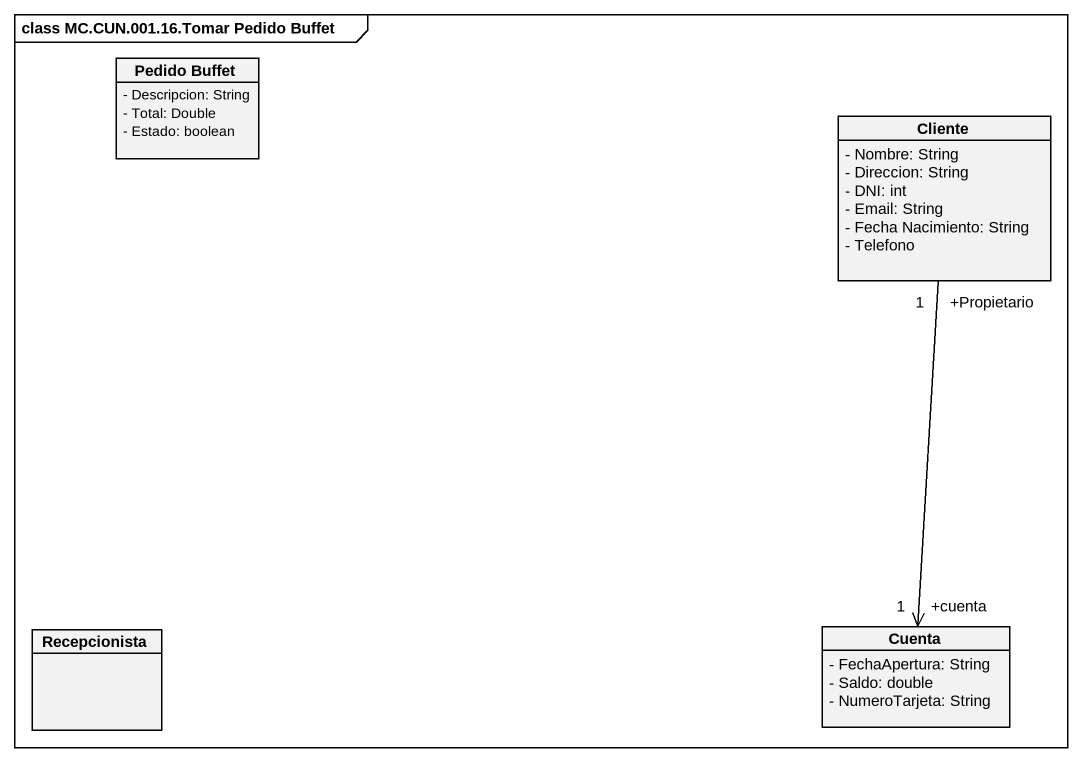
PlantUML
@startuml
mainframe class MC.CUN.001.16.Tomar Pedido Buffet
hide circle
hide empty members
skinparam classAttributeIconSize 0
class "Pedido Buffet" as Pedido_Buffet {
  - Descripcion: String
  - Total: Double
  - Estado: boolean
}
class Cliente {
  - Nombre: String
  - Direccion: String
  - DNI: int
  - Email: String
  - Fecha Nacimiento: String
  - Telefono
}
class Recepcionista
class Cuenta {
  - FechaApertura: String
  - Saldo: double
  - NumeroTarjeta: String
}
Cliente "+Propietario\n1" --> "+cuenta\n1" Cuenta
@enduml
